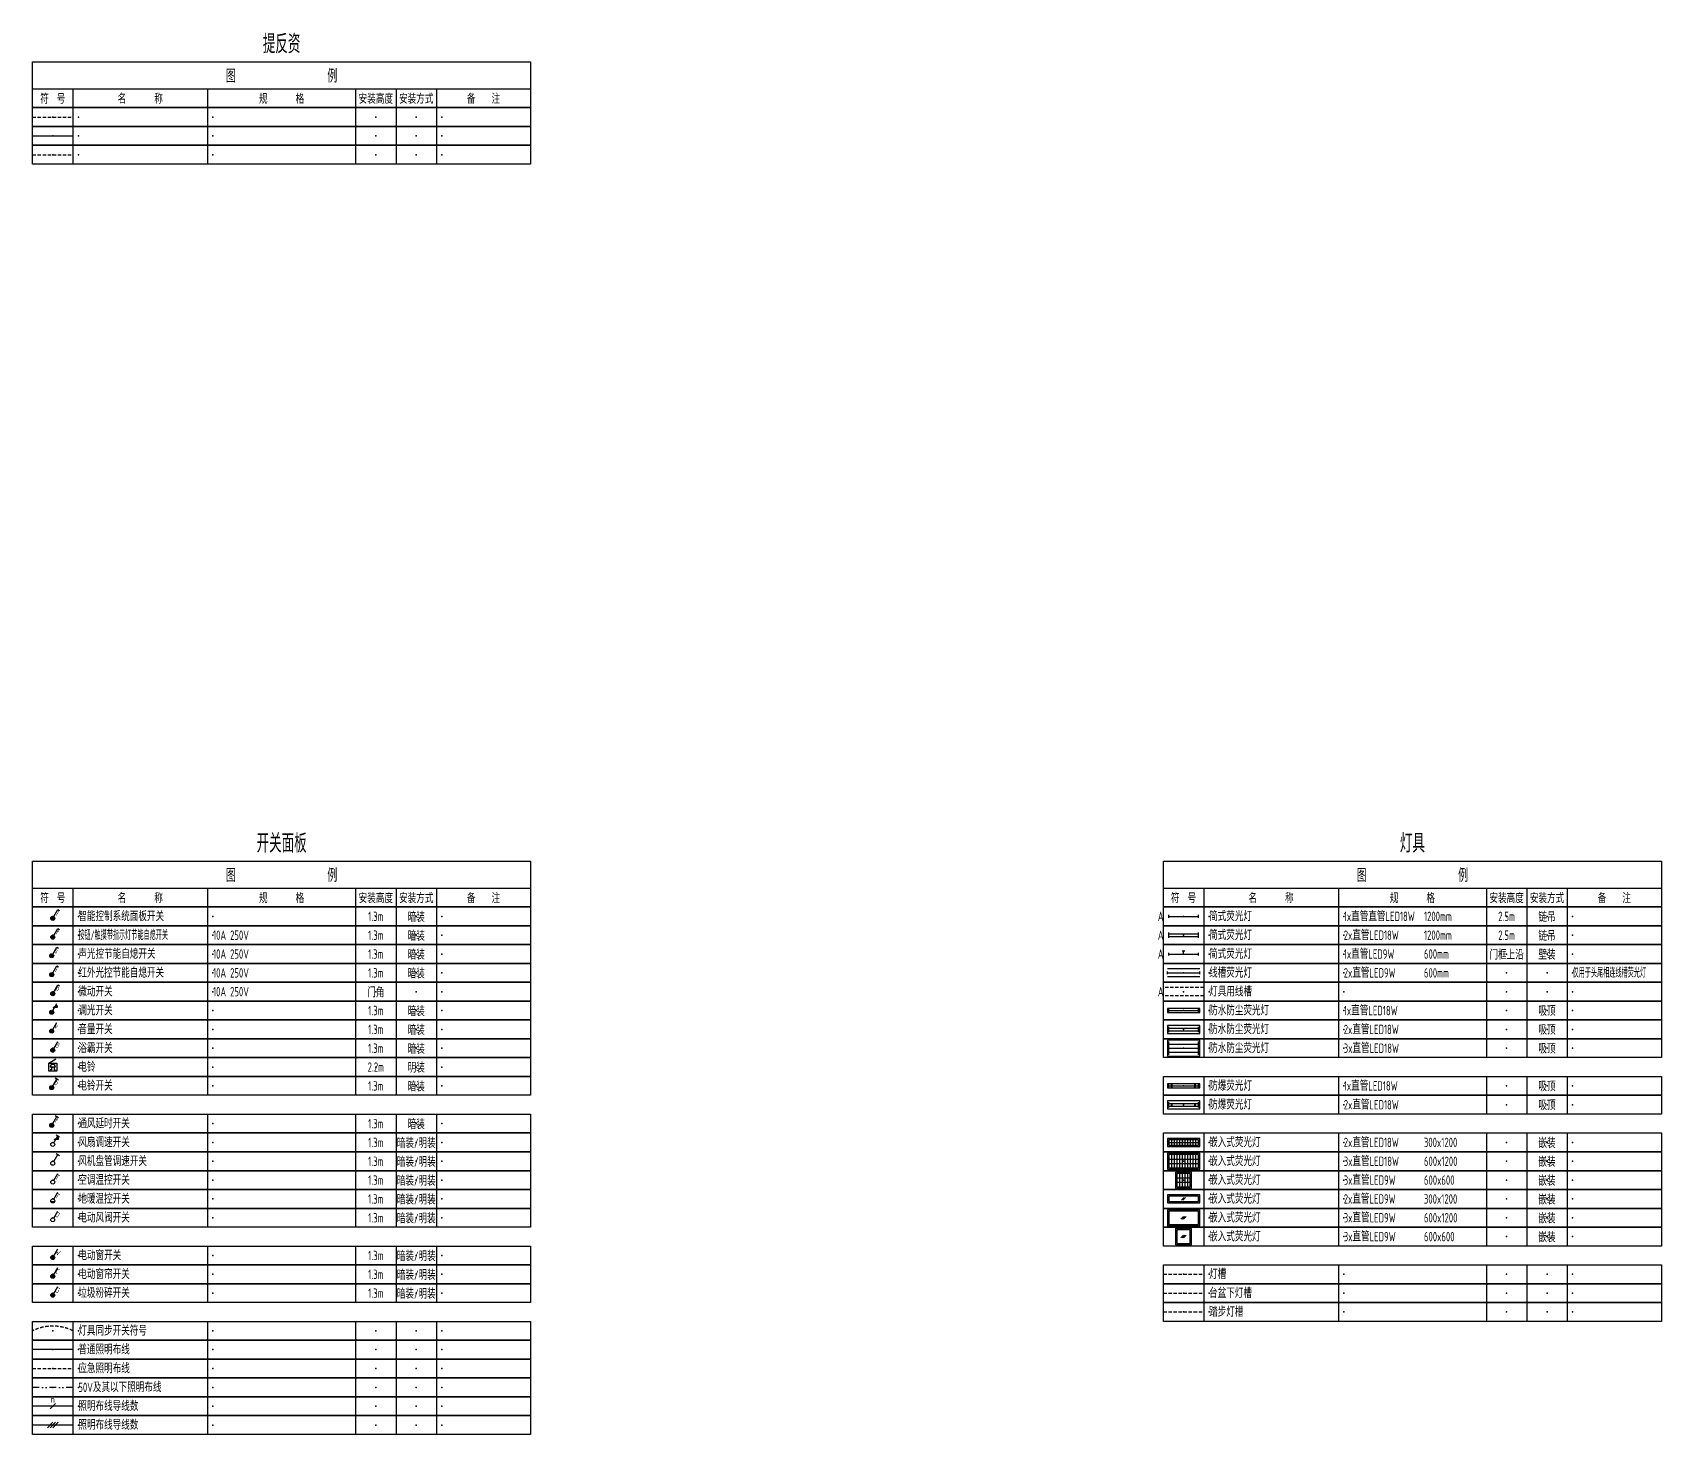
# Model space of a CAD drawing. Header units: millimetres. Extents: x -714894 to -19295, y 3400 to 234118.
# Drawn here: x -670095 to -609595, y 123200 to 175287 of the extents above; entities that cross this region are included whole.
import ezdxf
from ezdxf.enums import TextEntityAlignment as Align

# ---------------------------------------------------------------- set-up
doc = ezdxf.new("R2010")
doc.units = ezdxf.units.MM
doc.header["$LTSCALE"] = 500
doc.linetypes.add('DIVIDE', pattern=[1.25, 0.5, -0.25, 0, -0.25, 0, -0.25])
doc.linetypes.add('HIDDEN', pattern=[0.375, 0.25, -0.125])
for name, color, linetype in [('E-LITE-CATE', 2, 'HIDDEN'), ('E-LITE-DEVC', 3, 'Continuous'), ('E-LITE-DIMS', 6, 'Continuous'), ('E-LITE-LITE', 3, 'Continuous'), ('E-LITE-LITE2', 3, 'HIDDEN'), ('E-LITE-WIRE', 4, 'Continuous'), ('E-LITE-WIRE-LV', 4, 'DIVIDE'), ('E-LITE-WIRE2', 4, 'HIDDEN'), ('E-REQU-DIAG', 11, 'HIDDEN'), ('E-REQU-WALL', 2, 'Continuous'), ('E-REQU-WALL2', 2, 'HIDDEN'), ('E-TABLE', 2, 'Continuous'), ('E-UNIV-DIAG', 2, 'Continuous'), ('E-UNIV-EL', 140, 'Continuous'), ('E-UNIV-EL2', 40, 'HIDDEN'), ('E-UNIV-NOTE', 6, 'Continuous')]:
    doc.layers.add(name, color=color, linetype=linetype)
doc.styles.add('TH-STYLE3', font='tssdeng.shx', dxfattribs={"width": 0.65, "bigfont": 'tssdchn.shx'})

# ---------------------------------------------------------------- blocks, each defined once
blk = doc.blocks.new('E-BKTS2')
for p, q in [((0, 0), (185, 0)), ((0, -7), (0, 0)), ((185, 0), (185, -7)), ((185, -7), (0, -7))]:
    blk.add_line(p, q)
at = {"linetype": 'Continuous'}
for p, q in [((15, 0), (15, -7)), ((65, 0), (65, -7)), ((120, 0), (120, -7)), ((135, 0), (135, -7)), ((150, 0), (150, -7))]:
    blk.add_line(p, q, dxfattribs=at)
for p in [(7.5, -3.5), (17, -3.5), (67, -3.5), (127.5, -3.5), (142.5, -3.5), (152, -3.5)]:
    blk.add_point(p, dxfattribs=at)
blk = doc.blocks.new('E-BSW013-1')
for p, q in [((0.38, 1.4), (1.87, 4)), ((0.5, 2.54), (2, 3.29)), ((2, 2.54), (0.5, 2.54)), ((2, 3.29), (2, 2.54))]:
    blk.add_line(p, q)
at = {"const_width": 0.75}
blk.add_lwpolyline([(-0.38, 0.75, 1), (0.38, 0.75, 1)], format="xyb", close=True, dxfattribs=at)
blk.add_circle((0, 0.75), 0.75)
blk = doc.blocks.new('E-BSW014')
for p, q in [((0.38, 1.4), (1.88, 4)), ((0.5, 2.54), (2, 3.29)), ((2, 2.54), (0.5, 2.54)), ((1.23, 4.37), (2.52, 3.62)), ((2, 3.29), (2, 2.54))]:
    blk.add_line(p, q)
blk.add_circle((0, 0.75), 0.75)
blk = doc.blocks.new('E-BKTS1')
blk.add_line((0, -10), (185, -10))
at = {"linetype": 'Continuous'}
for p, q in [((15, -10), (15, -17)), ((65, -10), (65, -17)), ((120, -10), (120, -17)), ((135, -10), (135, -17)), ((150, -10), (150, -17))]:
    blk.add_line(p, q, dxfattribs=at)
blk.add_lwpolyline([(0, 0), (185, 0), (185, -17), (0, -17)], close=True)
at = {"layer": 'E-UNIV-NOTE', "style": 'TH-STYLE3', "width": 0.7}
for s, height, p in [('图                例', 5, (92.5, -5)), ('安装高度', 3.5, (127.5, -13.5)), ('安装方式', 3.5, (142.5, -13.5))]:
    blk.add_text(s, height=height, dxfattribs=at).set_placement(p, align=Align.MIDDLE)
at = {"layer": 'E-UNIV-NOTE', "linetype": 'Continuous', "style": 'TH-STYLE3', "width": 0.7}
for s, p in [('符  号', (7.5, -13.5)), ('名       称', (40, -13.5)), ('规       格', (92.5, -13.5)), ('备    注', (167.5, -13.5))]:
    blk.add_text(s, height=3.5, dxfattribs=at).set_placement(p, align=Align.MIDDLE)
blk = doc.blocks.new('E-BU201')
blk.add_line((-1.5, 1.5), (1.1, 3))
blk.add_lwpolyline([(-1.5, -1.5), (-1.5, 1.5), (1.5, 1.5), (1.5, -1.5)], close=True)
at = {"layer": 'E-UNIV-EL'}
blk.add_line((1, 0), (-1, 0), dxfattribs=at)
for points in [[(-0.5, 0), (-0.5, -1), (-1, -1)], [(0.5, 0), (0.5, -1), (1, -1)]]:
    blk.add_lwpolyline(points, dxfattribs=at)
blk.add_arc((0, 0), 1, 0, 180, dxfattribs=at)
blk = doc.blocks.new('E-ANNO04')
blk.add_line((-1, -1), (1, 1))
at = {"style": 'TH-STYLE3', "width": 0.7}
blk.add_attdef('N', text='', height=2.5, dxfattribs=at).set_placement((0, 2.5), align=Align.MIDDLE)
blk = doc.blocks.new('E-anno03')
for p, q in [((-2, -1), (0, 1)), ((-1, -1), (1, 1)), ((0, -1), (2, 1))]:
    blk.add_line(p, q)
blk = doc.blocks.new('E-BSW011-1')
for p, q in [((0.38, 1.4), (1.88, 4)), ((1.88, 4), (2.52, 3.62))]:
    blk.add_line(p, q)
at = {"const_width": 0.75}
blk.add_lwpolyline([(-0.38, 0.75, 1), (0.38, 0.75, 1)], format="xyb", close=True, dxfattribs=at)
blk.add_circle((0, 0.75), 0.75)
at = {"layer": 'E-UNIV-EL', "style": 'TH-STYLE3', "width": 0.7}
blk.add_attdef('F', text='', height=2, rotation=330, dxfattribs=at).set_placement((1.77, 2.62), align=Align.MIDDLE)
blk = doc.blocks.new('E-BSW011-2')
for p, q in [((0.38, 1.4), (1.88, 4)), ((1.88, 4), (2.52, 3.62))]:
    blk.add_line(p, q)
at = {"const_width": 0.75}
blk.add_lwpolyline([(-0.38, 0.75, 1), (0.38, 0.75, 1)], format="xyb", close=True, dxfattribs=at)
blk.add_circle((0, 0.75), 0.75)
at = {"layer": 'E-UNIV-EL', "style": 'TH-STYLE3', "width": 0.7}
blk.add_attdef('F', text='', height=2, rotation=330, dxfattribs=at).set_placement((1.77, 2.62), align=Align.MIDDLE)
blk = doc.blocks.new('E-BSW011-3')
for p, q in [((0.38, 1.4), (1.88, 4)), ((1.88, 4), (2.52, 3.62))]:
    blk.add_line(p, q)
at = {"const_width": 0.75}
blk.add_lwpolyline([(-0.38, 0.75, 1), (0.38, 0.75, 1)], format="xyb", close=True, dxfattribs=at)
blk.add_circle((0, 0.75), 0.75)
at = {"layer": 'E-UNIV-EL', "style": 'TH-STYLE3', "width": 0.7}
blk.add_attdef('F', text='', height=2, rotation=330, dxfattribs=at).set_placement((1.77, 2.62), align=Align.MIDDLE)
blk = doc.blocks.new('E-BSW011-4')
for p, q in [((0.38, 1.4), (1.88, 4)), ((1.88, 4), (2.52, 3.62))]:
    blk.add_line(p, q)
at = {"const_width": 0.75}
blk.add_lwpolyline([(-0.38, 0.75, 1), (0.38, 0.75, 1)], format="xyb", close=True, dxfattribs=at)
blk.add_circle((0, 0.75), 0.75)
at = {"layer": 'E-UNIV-EL', "style": 'TH-STYLE3', "width": 0.7}
blk.add_attdef('F', text='', height=2, rotation=330, dxfattribs=at).set_placement((1.77, 2.62), align=Align.MIDDLE)
blk = doc.blocks.new('E-BSW012-1')
for p, q in [((0.38, 1.4), (1.88, 4)), ((1.23, 4.37), (2.52, 3.62))]:
    blk.add_line(p, q)
at = {"const_width": 0.75}
blk.add_lwpolyline([(-0.38, 0.75, 1), (0.38, 0.75, 1)], format="xyb", close=True, dxfattribs=at)
blk.add_circle((0, 0.75), 0.75)
at = {"layer": 'E-UNIV-EL', "style": 'TH-STYLE3', "width": 0.7}
blk.add_attdef('F', text='', height=2, rotation=330, dxfattribs=at).set_placement((1.77, 2.62), align=Align.MIDDLE)
blk = doc.blocks.new('E-BSW012-2')
for p, q in [((0.38, 1.4), (1.88, 4)), ((1.23, 4.37), (2.52, 3.62))]:
    blk.add_line(p, q)
at = {"const_width": 0.75}
blk.add_lwpolyline([(-0.38, 0.75, 1), (0.38, 0.75, 1)], format="xyb", close=True, dxfattribs=at)
blk.add_circle((0, 0.75), 0.75)
at = {"layer": 'E-UNIV-EL', "style": 'TH-STYLE3', "width": 0.7}
blk.add_attdef('F', text='', height=2, rotation=330, dxfattribs=at).set_placement((1.77, 2.62), align=Align.MIDDLE)
blk = doc.blocks.new('E-BSW017-1')
blk.add_line((0.38, 1.4), (1.88, 4))
at = {"const_width": 0.75}
blk.add_lwpolyline([(-0.38, 0.75, 1), (0.38, 0.75, 1)], format="xyb", close=True, dxfattribs=at)
blk.add_circle((0, 0.75), 0.75)
at = {"layer": 'E-UNIV-EL', "style": 'TH-STYLE3', "width": 0.7}
blk.add_attdef('F', text='', height=2, rotation=330, dxfattribs=at).set_placement((1.77, 2.62), align=Align.MIDDLE)
blk = doc.blocks.new('E-BSW016-1')
blk.add_line((0.38, 1.4), (1.88, 4))
at = {"const_width": 0.75}
blk.add_lwpolyline([(-0.38, 0.75, 1), (0.38, 0.75, 1)], format="xyb", close=True, dxfattribs=at)
blk.add_circle((0, 0.75), 0.75)
at = {"layer": 'E-UNIV-EL', "style": 'TH-STYLE3', "width": 0.7}
blk.add_attdef('F', text='', height=2, rotation=330, dxfattribs=at).set_placement((1.77, 2.62), align=Align.MIDDLE)
blk = doc.blocks.new('E-BSW018-2')
blk.add_line((0.38, 1.4), (1.88, 4))
blk.add_circle((0, 0.75), 0.75)
at = {"layer": 'E-UNIV-EL', "style": 'TH-STYLE3', "width": 0.7}
blk.add_attdef('F', text='', height=2, rotation=330, dxfattribs=at).set_placement((1.77, 2.62), align=Align.MIDDLE)
blk = doc.blocks.new('E-BSW018-3')
blk.add_line((0.38, 1.4), (1.88, 4))
at = {"const_width": 0.75}
blk.add_lwpolyline([(-0.38, 0.75, 1), (0.38, 0.75)], format="xyb", dxfattribs=at)
blk.add_circle((0, 0.75), 0.75)
at = {"layer": 'E-UNIV-EL', "style": 'TH-STYLE3', "width": 0.7}
blk.add_attdef('F', text='', height=2, rotation=330, dxfattribs=at).set_placement((1.77, 2.62), align=Align.MIDDLE)
blk = doc.blocks.new('E-BSW018-4')
blk.add_line((0.38, 1.4), (1.88, 4))
blk.add_circle((0, 0.75), 0.75)
at = {"layer": 'E-UNIV-EL', "style": 'TH-STYLE3', "width": 0.7}
blk.add_attdef('F', text='', height=2, rotation=330, dxfattribs=at).set_placement((1.77, 2.62), align=Align.MIDDLE)
blk = doc.blocks.new('E-BSW017-4')
blk.add_line((0.38, 1.4), (1.88, 4))
at = {"const_width": 0.75}
blk.add_lwpolyline([(-0.38, 0.75, 1), (0.38, 0.75, 1)], format="xyb", close=True, dxfattribs=at)
blk.add_circle((0, 0.75), 0.75)
at = {"layer": 'E-UNIV-EL', "style": 'TH-STYLE3', "width": 0.7}
blk.add_attdef('F', text='', height=2, rotation=330, dxfattribs=at).set_placement((1.77, 2.62), align=Align.MIDDLE)
blk = doc.blocks.new('E-BSW017-2')
blk.add_line((0.38, 1.4), (1.88, 4))
at = {"const_width": 0.75}
blk.add_lwpolyline([(-0.38, 0.75, 1), (0.38, 0.75, 1)], format="xyb", close=True, dxfattribs=at)
blk.add_circle((0, 0.75), 0.75)
at = {"layer": 'E-UNIV-EL', "style": 'TH-STYLE3', "width": 0.7}
blk.add_attdef('F', text='', height=2, rotation=330, dxfattribs=at).set_placement((1.77, 2.62), align=Align.MIDDLE)
blk = doc.blocks.new('E-BSW017-3')
blk.add_line((0.38, 1.4), (1.88, 4))
at = {"const_width": 0.75}
blk.add_lwpolyline([(-0.38, 0.75, 1), (0.38, 0.75, 1)], format="xyb", close=True, dxfattribs=at)
blk.add_circle((0, 0.75), 0.75)
at = {"layer": 'E-UNIV-EL', "style": 'TH-STYLE3', "width": 0.7}
blk.add_attdef('F', text='', height=2, rotation=330, dxfattribs=at).set_placement((1.77, 2.62), align=Align.MIDDLE)
blk = doc.blocks.new('E-BSW015')
for p, q in [((0.38, 1.4), (1.88, 4)), ((1.23, 4.37), (2.52, 3.62))]:
    blk.add_line(p, q)
blk.add_circle((0, 0.75), 0.75)
blk = doc.blocks.new('E-BSW010-1')
for p, q in [((0.38, 1.4), (1.88, 4)), ((1.88, 4), (2.52, 3.62))]:
    blk.add_line(p, q)
at = {"const_width": 0.75}
blk.add_lwpolyline([(-0.38, 0.75, 1), (0.38, 0.75, 1)], format="xyb", close=True, dxfattribs=at)
blk.add_circle((0, 0.75), 0.75)
at = {"layer": 'E-UNIV-EL', "style": 'TH-STYLE3', "width": 0.7}
blk.add_attdef('F', text='', height=2, rotation=330, dxfattribs=at).set_placement((1.77, 2.62), align=Align.MIDDLE)
blk = doc.blocks.new('E-BL023')
for p, q in [((-5.5, -2.5), (-5.5, 2.5)), ((-5.5, 1.5), (5.5, 1.5)), ((-5.5, 0), (5.5, 0)), ((5.5, -2.5), (5.5, 2.5)), ((-5.5, -1.5), (5.5, -1.5))]:
    blk.add_line(p, q)
blk.add_lwpolyline([(6, -3), (6, 3), (-6, 3), (-6, -3)], close=True)
blk = doc.blocks.new('E-BL002')
for p, q in [((-5.5, -1), (-5.5, 1)), ((-5.5, 0.5), (5.5, 0.5)), ((5.5, -1), (5.5, 1)), ((-5.5, -0.5), (5.5, -0.5))]:
    blk.add_line(p, q)
blk = doc.blocks.new('E-BL001')
for p, q in [((-5.5, -0.5), (-5.5, 0.5)), ((-5.5, 0), (5.5, 0)), ((5.5, -0.5), (5.5, 0.5))]:
    blk.add_line(p, q)
blk = doc.blocks.new('E-BL016')
for p, q in [((-5.5, -1), (-5.5, 1)), ((-5.5, 0.5), (5.5, 0.5)), ((-4.5, -0.5), (-4.5, 0.5)), ((-4.25, -0.5), (-4.25, 0.5)), ((4.25, -0.5), (4.25, 0.5)), ((4.5, -0.5), (4.5, 0.5)), ((5.5, -1), (5.5, 1)), ((-5.5, -0.5), (5.5, -0.5))]:
    blk.add_line(p, q)
blk.add_lwpolyline([(6, -1.5), (6, 1.5), (-6, 1.5), (-6, -1.5)], close=True)
blk = doc.blocks.new('E-BL063')
blk.add_lwpolyline([(3, -3), (3, 3), (-3, 3), (-3, -3)], close=True)
at = {"layer": 'E-UNIV-EL'}
for p, q in [((0, 0.5), (-1, -0.5)), ((0.5, 0.5), (-0.5, -0.5)), ((1, 0.5), (0, -0.5))]:
    blk.add_line(p, q, dxfattribs=at)
blk.add_lwpolyline([(2.5, -2.5), (2.5, 2.5), (-2.5, 2.5), (-2.5, -2.5)], close=True, dxfattribs=at)
blk = doc.blocks.new('E-BL053')
blk.add_lwpolyline([(6, 3), (-6, 3), (-6, -3), (6, -3)], close=True)
at = {"layer": 'E-UNIV-EL'}
for p, q in [((0, 0.5), (-1, -0.5)), ((0.5, 0.5), (-0.5, -0.5)), ((1, 0.5), (0, -0.5))]:
    blk.add_line(p, q, dxfattribs=at)
blk.add_lwpolyline([(5.5, 2.5), (-5.5, 2.5), (-5.5, -2.5), (5.5, -2.5)], close=True, dxfattribs=at)
blk = doc.blocks.new('E-BL042')
for p, q in [((-0.25, 1.5), (3.59, 1.5)), ((0, 1.5), (2.53, 1.5)), ((0, 1.5), (2.73, 1.5))]:
    blk.add_line(p, q)
blk.add_lwpolyline([(6, -1.5), (6, 1.5), (-6, 1.5), (-6, -1.5)], close=True)
at = {"layer": 'E-UNIV-EL'}
for p, q in [((0.25, 0.5), (-0.75, -0.5)), ((0.75, 0.5), (-0.25, -0.5))]:
    blk.add_line(p, q, dxfattribs=at)
blk.add_lwpolyline([(-5.5, -1), (5.5, -1), (5.5, 1), (-5.5, 1)], close=True, dxfattribs=at)
blk = doc.blocks.new('E-BL066')
blk.add_lwpolyline([(3, -3), (3, 3), (-3, 3), (-3, -3)], close=True)
at = {"layer": 'E-UNIV-EL'}
for p, q in [((-2.5, 0.83), (2.5, 0.83)), ((-1.5, 2.5), (-1.5, -2.5)), ((-0.5, 2.5), (-0.5, -2.5)), ((0.5, 2.5), (0.5, -2.5)), ((1.5, 2.5), (1.5, -2.5)), ((-2.5, -0.83), (2.5, -0.83))]:
    blk.add_line(p, q, dxfattribs=at)
blk.add_lwpolyline([(2.5, -2.5), (2.5, 2.5), (-2.5, 2.5), (-2.5, -2.5)], close=True, dxfattribs=at)
blk = doc.blocks.new('E-BL056')
blk.add_lwpolyline([(6, 3), (-6, 3), (-6, -3), (6, -3)], close=True)
at = {"layer": 'E-UNIV-EL'}
for p, q in [((-5.5, 0.83), (5.5, 0.83)), ((-4.5, 2.5), (-4.5, -2.5)), ((-3.5, 2.5), (-3.5, -2.5)), ((-2.5, 2.5), (-2.5, -2.5)), ((-1.5, 2.5), (-1.5, -2.5)), ((-0.5, 2.5), (-0.5, -2.5)), ((0.5, 2.5), (0.5, -2.5)), ((1.5, 2.5), (1.5, -2.5)), ((2.5, 2.5), (2.5, -2.5)), ((3.5, 2.5), (3.5, -2.5)), ((4.5, 2.5), (4.5, -2.5)), ((-5.5, -0.83), (5.5, -0.83))]:
    blk.add_line(p, q, dxfattribs=at)
blk.add_lwpolyline([(5.5, 2.5), (-5.5, 2.5), (-5.5, -2.5), (5.5, -2.5)], close=True, dxfattribs=at)
blk = doc.blocks.new('E-BL045')
for p, q in [((-0.25, 1.5), (3.59, 1.5)), ((0, 1.5), (2.73, 1.5)), ((0, 1.5), (2.53, 1.5))]:
    blk.add_line(p, q)
blk.add_lwpolyline([(6, -1.5), (6, 1.5), (-6, 1.5), (-6, -1.5)], close=True)
at = {"layer": 'E-UNIV-EL'}
for p, q in [((-5.5, 0), (5.5, 0)), ((-4.5, 1), (-4.5, -1)), ((-3.5, 1), (-3.5, -1)), ((-2.5, 1), (-2.5, -1)), ((-1.5, 1), (-1.5, -1)), ((-0.5, 1), (-0.5, -1)), ((0.5, 1), (0.5, -1)), ((1.5, 1), (1.5, -1)), ((2.5, 1), (2.5, -1)), ((3.5, 1), (3.5, -1)), ((4.5, 1), (4.5, -1))]:
    blk.add_line(p, q, dxfattribs=at)
blk.add_lwpolyline([(5.5, -1), (5.5, 1), (-5.5, 1), (-5.5, -1)], close=True, dxfattribs=at)
blk = doc.blocks.new('E-BL005')
for p, q in [((-5.5, -0.5), (-5.5, 0.5)), ((-5.5, 0), (5.5, 0)), ((0.5, 1), (-0.5, 1)), ((0, 0), (0, 1)), ((5.5, -0.5), (5.5, 0.5))]:
    blk.add_line(p, q)
blk = doc.blocks.new('E-BL071')
for p, q in [((-6, -0.5), (-6, 0.5)), ((-6, 0), (6, 0)), ((6, -0.5), (6, 0.5))]:
    blk.add_line(p, q)
at = {"layer": 'E-UNIV-EL2'}
for p, q in [((6, 1.5), (-6, 1.5)), ((6, -1.5), (-6, -1.5))]:
    blk.add_line(p, q, dxfattribs=at)
blk = doc.blocks.new('E-BL015')
for p, q in [((-5.5, -0.5), (-5.5, 0.5)), ((-5.5, 0), (5.5, 0)), ((-4.5, -0.5), (-4.5, 0.5)), ((-4.25, -0.5), (-4.25, 0.5)), ((4.25, -0.5), (4.25, 0.5)), ((4.5, -0.5), (4.5, 0.5)), ((5.5, -0.5), (5.5, 0.5))]:
    blk.add_line(p, q)
blk.add_lwpolyline([(6, -0.75), (6, 0.75), (-6, 0.75), (-6, -0.75)], close=True)
blk = doc.blocks.new('E-BL011')
for p, q in [((-5.5, -0.5), (-5.5, 0.5)), ((-5.5, 0), (5.5, 0)), ((5.5, -0.5), (5.5, 0.5))]:
    blk.add_line(p, q)
blk.add_lwpolyline([(6, -0.75), (6, 0.75), (-6, 0.75), (-6, -0.75)], close=True)
blk = doc.blocks.new('E-BL012')
for p, q in [((-5.5, -1), (-5.5, 1)), ((-5.5, 0.5), (5.5, 0.5)), ((5.5, -1), (5.5, 1)), ((-5.5, -0.5), (5.5, -0.5))]:
    blk.add_line(p, q)
blk.add_lwpolyline([(6, -1.5), (6, 1.5), (-6, 1.5), (-6, -1.5)], close=True)

msp = doc.modelspace()

# ---------------------------------------------------------------- linework, layer by layer
at = {"layer": 'E-LITE-CATE'}
msp.add_arc((-669344.54, 125530.36), 1694.64, 63.7319554, 116.2680446, dxfattribs=at)
at = {"layer": 'E-LITE-LITE2'}
for p, q in [((-628094.54, 129150), (-626594.54, 129150)), ((-628094.54, 128450), (-626594.54, 128450)), ((-628094.54, 127750), (-626594.54, 127750))]:
    msp.add_line(p, q, dxfattribs=at)
at = {"layer": 'E-LITE-WIRE'}
for p, q in [((-668594.54, 126350), (-670094.54, 126350)), ((-668594.54, 124250), (-670094.54, 124250)), ((-668594.54, 123550), (-670094.54, 123550))]:
    msp.add_line(p, q, dxfattribs=at)
at = {"layer": 'E-LITE-WIRE-LV'}
msp.add_line((-668594.54, 124950), (-670094.54, 124950), dxfattribs=at)
at = {"layer": 'E-LITE-WIRE2'}
msp.add_line((-670094.54, 125650), (-668594.54, 125650), dxfattribs=at)
at = {"layer": 'E-REQU-DIAG'}
msp.add_line((-670094.54, 172150), (-668594.54, 172150), dxfattribs=at)
at = {"layer": 'E-REQU-WALL'}
msp.add_line((-670094.54, 171450), (-668594.54, 171450), dxfattribs=at)
at = {"layer": 'E-REQU-WALL2'}
msp.add_line((-670094.54, 170750), (-668594.54, 170750), dxfattribs=at)
at = {"layer": 'E-UNIV-EL2'}
for p, q in [((-626594.54, 139800), (-628094.54, 139800)), ((-626594.54, 139500), (-628094.54, 139500))]:
    msp.add_line(p, q, dxfattribs=at)

# ---------------------------------------------------------------- block references
at = {"layer": 'E-LITE-DEVC', "xscale": 100, "yscale": 100, "zscale": 100}
for name, p, values in [('E-BSW010-1', (-669344.54, 142300), {'F': 'I'}), ('E-BSW011-1', (-669344.54, 141600), {'F': 't'}), ('E-BSW011-2', (-669382.04, 140910.05), {'F': 's'}), ('E-BSW011-3', (-669382.04, 140210.05), {'F': 'i'}), ('E-BSW011-4', (-669344.54, 139500), {'F': 'p'}), ('E-BSW016-1', (-669382.04, 138110.05), {'F': 'v'}), ('E-BSW017-1', (-669344.54, 137400), {'F': 'B'}), ('E-BSW012-2', (-669382.04, 136010.05), {'F': 'b'}), ('E-BSW012-1', (-669382.04, 134610.05), {'F': 't'}), ('E-BSW018-2', (-669344.54, 132500), {'F': 'T'}), ('E-BSW018-3', (-669344.54, 131800), {'F': 'T'}), ('E-BSW018-4', (-669344.54, 131100), {'F': 'D'}), ('E-BSW017-2', (-669344.54, 129700), {'F': 'W'}), ('E-BSW017-3', (-669344.54, 129000), {'F': 'C'}), ('E-BSW017-4', (-669344.54, 128300), {'F': 'G'})]:
    msp.add_blockref(name, p, dxfattribs=at).add_auto_attribs(values)
for name, p in [('E-BSW013-1', (-669382.04, 138810.05)), ('E-BU201', (-669344.54, 136850)), ('E-BSW014', (-669344.54, 133900)), ('E-BSW015', (-669344.54, 133200))]:
    msp.add_blockref(name, p, dxfattribs=at)
at = {"layer": 'E-LITE-DIMS', "xscale": 100, "yscale": 100, "zscale": 100}
msp.add_blockref('E-ANNO04', (-669344.54, 124250), dxfattribs=at).add_auto_attribs({'N': 'n'})
msp.add_blockref('E-anno03', (-669344.54, 123550), dxfattribs=at)
at = {"layer": 'E-LITE-LITE', "xscale": 100, "yscale": 100, "zscale": 100}
for name, p in [('E-BL001', (-627344.54, 142450)), ('E-BL002', (-627344.54, 141750)), ('E-BL005', (-627344.54, 141050)), ('E-BL071', (-627344.54, 140350)), ('E-BL011', (-627344.54, 138950)), ('E-BL012', (-627344.54, 138250)), ('E-BL023', (-627344.54, 137550)), ('E-BL015', (-627344.54, 136150)), ('E-BL016', (-627344.54, 135450)), ('E-BL045', (-627344.54, 134050)), ('E-BL056', (-627344.54, 133350)), ('E-BL066', (-627344.54, 132650)), ('E-BL042', (-627344.54, 131950)), ('E-BL053', (-627344.54, 131250)), ('E-BL063', (-627344.54, 130550))]:
    msp.add_blockref(name, p, dxfattribs=at)
at = {"layer": 'E-TABLE', "xscale": 100, "yscale": 100, "zscale": 100}
for name, p in [('E-BKTS1', (-670094.54, 174200)), ('E-BKTS2', (-670094.54, 172500)), ('E-BKTS2', (-670094.54, 171800)), ('E-BKTS2', (-670094.54, 171100))]:
    msp.add_blockref(name, p, dxfattribs=at)
at = {"layer": 'E-UNIV-DIAG', "xscale": 100, "yscale": 100, "zscale": 100}
for name, p in [('E-BKTS1', (-670094.54, 144500)), ('E-BKTS1', (-628094.54, 144500)), ('E-BKTS2', (-670094.54, 142800)), ('E-BKTS2', (-628094.54, 142800)), ('E-BKTS2', (-670094.54, 142100)), ('E-BKTS2', (-628094.54, 142100)), ('E-BKTS2', (-670094.54, 141400)), ('E-BKTS2', (-628094.54, 141400)), ('E-BKTS2', (-670094.54, 140700)), ('E-BKTS2', (-628094.54, 140700)), ('E-BKTS2', (-670094.54, 140000)), ('E-BKTS2', (-628094.54, 140000)), ('E-BKTS2', (-670094.54, 139300)), ('E-BKTS2', (-628094.54, 139300)), ('E-BKTS2', (-670094.54, 138600)), ('E-BKTS2', (-628094.54, 138600)), ('E-BKTS2', (-670094.54, 137900)), ('E-BKTS2', (-628094.54, 137900)), ('E-BKTS2', (-670094.54, 137200)), ('E-BKTS2', (-670094.54, 136500)), ('E-BKTS2', (-628094.54, 136500)), ('E-BKTS2', (-628094.54, 135800)), ('E-BKTS2', (-670094.54, 135100)), ('E-BKTS2', (-670094.54, 134400)), ('E-BKTS2', (-628094.54, 134400)), ('E-BKTS2', (-670094.54, 133700)), ('E-BKTS2', (-628094.54, 133700)), ('E-BKTS2', (-670094.54, 133000)), ('E-BKTS2', (-628094.54, 133000)), ('E-BKTS2', (-670094.54, 132300)), ('E-BKTS2', (-628094.54, 132300)), ('E-BKTS2', (-670094.54, 131600)), ('E-BKTS2', (-628094.54, 131600)), ('E-BKTS2', (-628094.54, 130900)), ('E-BKTS2', (-670094.54, 130200)), ('E-BKTS2', (-670094.54, 129500)), ('E-BKTS2', (-628094.54, 129500)), ('E-BKTS2', (-670094.54, 128800)), ('E-BKTS2', (-628094.54, 128800)), ('E-BKTS2', (-628094.54, 128100)), ('E-BKTS2', (-670094.54, 127400)), ('E-BKTS2', (-670094.54, 126700)), ('E-BKTS2', (-670094.54, 126000)), ('E-BKTS2', (-670094.54, 125300)), ('E-BKTS2', (-670094.54, 124600)), ('E-BKTS2', (-670094.54, 123900))]:
    msp.add_blockref(name, p, dxfattribs=at)

# ---------------------------------------------------------------- texts
at = {"layer": 'E-UNIV-NOTE', "style": 'TH-STYLE3', "width": 0.7}
for s, height, p in [('提反资', 700, (-660844.54, 174900)), ('开关面板', 700, (-660844.54, 145200)), ('灯具', 700, (-618844.54, 145200)), ('1.3m', 350, (-657344.54, 142450)), ('暗装', 350, (-655844.54, 142450)), ('A', 350, (-628194.54, 142450)), ('1.3m', 350, (-657344.54, 141750)), ('暗装', 350, (-655844.54, 141750)), ('A', 350, (-628194.54, 141750)), ('1.3m', 350, (-657344.54, 141050)), ('暗装', 350, (-655844.54, 141050)), ('A', 350, (-628194.54, 141050)), ('1.3m', 350, (-657344.54, 140350)), ('暗装', 350, (-655844.54, 140350)), ('门角', 350, (-657344.54, 139650)), ('A', 350, (-628194.54, 139650)), ('1.3m', 350, (-657344.54, 138950)), ('暗装', 350, (-655844.54, 138950)), ('1.3m', 350, (-657344.54, 138250)), ('暗装', 350, (-655844.54, 138250)), ('1.3m', 350, (-657344.54, 137550)), ('暗装', 350, (-655844.54, 137550)), ('2.2m', 350, (-657344.54, 136850)), ('明装', 350, (-655844.54, 136850)), ('1.3m', 350, (-657344.54, 136150)), ('暗装', 350, (-655844.54, 136150)), ('1.3m', 350, (-657344.54, 134750)), ('暗装', 350, (-655844.54, 134750)), ('1.3m', 350, (-657344.54, 134050)), ('暗装/明装', 350, (-655844.54, 134050)), ('1.3m', 350, (-657344.54, 133350)), ('暗装/明装', 350, (-655844.54, 133350)), ('1.3m', 350, (-657344.54, 132650)), ('暗装/明装', 350, (-655844.54, 132650)), ('1.3m', 350, (-657344.54, 131950)), ('暗装/明装', 350, (-655844.54, 131950)), ('1.3m', 350, (-657344.54, 131250)), ('暗装/明装', 350, (-655844.54, 131250)), ('1.3m', 350, (-657344.54, 129850)), ('暗装/明装', 350, (-655844.54, 129850)), ('1.3m', 350, (-657344.54, 129150)), ('暗装/明装', 350, (-655844.54, 129150)), ('1.3m', 350, (-657344.54, 128450)), ('暗装/明装', 350, (-655844.54, 128450))]:
    msp.add_text(s, height=height, dxfattribs=at).set_placement(p, align=Align.MIDDLE)
at = {"layer": 'E-UNIV-NOTE', "style": 'TH-STYLE3'}
for s, width, p in [('智能控制系统面板开关', 0.7, (-668394.54, 142450)), ('按钮/触摸带指示灯节能自熄开关', 0.5, (-668394.54, 141750)), ('10A 250V', 0.7, (-663394.54, 141750)), ('声光控节能自熄开关', 0.7, (-668394.54, 141050)), ('10A 250V', 0.7, (-663394.54, 141050)), ('红外光控节能自熄开关', 0.7, (-668394.54, 140350)), ('10A 250V', 0.7, (-663394.54, 140350)), ('微动开关', 0.7, (-668394.54, 139650)), ('10A 250V', 0.7, (-663394.54, 139650)), ('调光开关', 0.7, (-668394.54, 138950)), ('音量开关', 0.7, (-668394.54, 138250)), ('浴霸开关', 0.7, (-668394.54, 137550)), ('电铃', 0.7, (-668394.54, 136850)), ('电铃开关', 0.7, (-668394.54, 136150)), ('通风延时开关', 0.7, (-668394.54, 134750)), ('风扇调速开关', 0.7, (-668394.54, 134050)), ('风机盘管调速开关', 0.7, (-668394.54, 133350)), ('空调温控开关', 0.7, (-668394.54, 132650)), ('地暖温控开关', 0.7, (-668394.54, 131950)), ('电动风阀开关', 0.7, (-668394.54, 131250)), ('电动窗开关', 0.7, (-668394.54, 129850)), ('电动窗帘开关', 0.7, (-668394.54, 129150)), ('垃圾粉碎开关', 0.7, (-668394.54, 128450)), ('灯具同步开关符号', 0.7, (-668394.54, 127050)), ('普通照明布线', 0.7, (-668394.54, 126350)), ('应急照明布线', 0.7, (-668394.54, 125650)), ('50V及其以下照明布线', 0.7, (-668394.54, 124950)), ('照明布线导线数', 0.7, (-668394.54, 124250)), ('照明布线导线数', 0.7, (-668394.54, 123550))]:
    msp.add_text(s, height=350, dxfattribs=dict(at, width=width)).set_placement(p, align=Align.MIDDLE_LEFT)
at = {"layer": 'E-UNIV-NOTE', "linetype": 'Continuous', "style": 'TH-STYLE3'}
for s, width, p in [('简式荧光灯', 0.7, (-626394.54, 142450)), ('1x直管直管LED18W', 0.7, (-621394.54, 142450)), ('1200mm', 0.7, (-618415.98, 142450)), ('简式荧光灯', 0.7, (-626394.54, 141750)), ('2x直管LED18W', 0.7, (-621394.54, 141750)), ('1200mm', 0.7, (-618415.98, 141750)), ('简式荧光灯', 0.7, (-626394.54, 141050)), ('1x直管LED9W', 0.7, (-621394.54, 141050)), ('600mm', 0.7, (-618415.98, 141050)), ('线槽荧光灯', 0.7, (-626394.54, 140350)), ('2x直管LED9W', 0.7, (-621394.54, 140350)), ('600mm', 0.7, (-618415.98, 140350)), ('仅用于头尾相连线槽荧光灯', 0.5, (-612894.54, 140350)), ('灯具用线槽', 0.7, (-626394.54, 139650)), ('防水防尘荧光灯', 0.7, (-626394.54, 138950)), ('1x直管LED18W', 0.7, (-621394.54, 138950)), ('防水防尘荧光灯', 0.7, (-626394.54, 138250)), ('2x直管LED18W', 0.7, (-621394.54, 138250)), ('防水防尘荧光灯', 0.7, (-626394.54, 137550)), ('3x直管LED18W', 0.7, (-621394.54, 137550)), ('防爆荧光灯', 0.7, (-626394.54, 136150)), ('1x直管LED18W', 0.7, (-621394.54, 136150)), ('防爆荧光灯', 0.7, (-626394.54, 135450)), ('2x直管LED18W', 0.7, (-621394.54, 135450)), ('嵌入式荧光灯', 0.7, (-626394.54, 134050)), ('2x直管LED18W', 0.7, (-621394.54, 134050)), ('300x1200', 0.7, (-618415.98, 134050)), ('嵌入式荧光灯', 0.7, (-626394.54, 133350)), ('3x直管LED18W', 0.7, (-621394.54, 133350)), ('600x1200', 0.7, (-618415.98, 133350)), ('嵌入式荧光灯', 0.7, (-626394.54, 132650)), ('3x直管LED9W', 0.7, (-621394.54, 132650)), ('600x600', 0.7, (-618415.98, 132650)), ('嵌入式荧光灯', 0.7, (-626394.54, 131950)), ('2x直管LED9W', 0.7, (-621394.54, 131950)), ('300x1200', 0.7, (-618415.98, 131950)), ('嵌入式荧光灯', 0.7, (-626394.54, 131250)), ('3x直管LED9W', 0.7, (-621394.54, 131250)), ('600x1200', 0.7, (-618415.98, 131250)), ('嵌入式荧光灯', 0.7, (-626394.54, 130550)), ('3x直管LED9W', 0.7, (-621394.54, 130550)), ('600x600', 0.7, (-618415.98, 130550)), ('灯槽', 0.7, (-626394.54, 129150)), ('台盆下灯槽', 0.7, (-626394.54, 128450)), ('踏步灯槽', 0.7, (-626394.54, 127750))]:
    msp.add_text(s, height=350, dxfattribs=dict(at, width=width)).set_placement(p, align=Align.MIDDLE_LEFT)
at = {"layer": 'E-UNIV-NOTE', "linetype": 'Continuous', "style": 'TH-STYLE3', "width": 0.7}
for s, p in [('2.5m', (-615344.54, 142450)), ('链吊', (-613844.54, 142450)), ('2.5m', (-615344.54, 141750)), ('链吊', (-613844.54, 141750)), ('门框上沿', (-615344.54, 141050)), ('壁装', (-613844.54, 141050)), ('吸顶', (-613844.54, 138950)), ('吸顶', (-613844.54, 138250)), ('吸顶', (-613844.54, 137550)), ('吸顶', (-613844.54, 136150)), ('吸顶', (-613844.54, 135450)), ('嵌装', (-613844.54, 134050)), ('嵌装', (-613844.54, 133350)), ('嵌装', (-613844.54, 132650)), ('嵌装', (-613844.54, 131950)), ('嵌装', (-613844.54, 131250)), ('嵌装', (-613844.54, 130550))]:
    msp.add_text(s, height=350, dxfattribs=at).set_placement(p, align=Align.MIDDLE)

doc.saveas('drawing.dxf')
